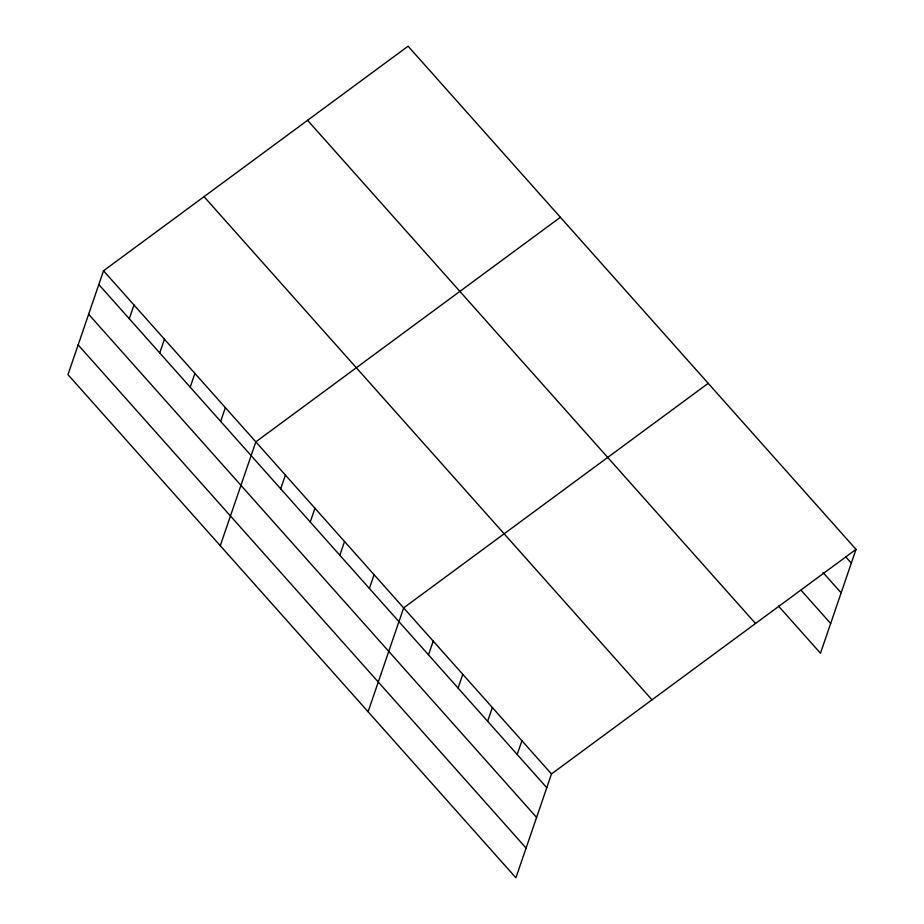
<?xml version="1.0" encoding="UTF-8"?>
<svg xmlns="http://www.w3.org/2000/svg" width="924" height="924" viewBox="0 0 924 924"><rect width="100%" height="100%" fill="white"/><g stroke="black" fill="none" stroke-linecap="round" stroke-linejoin="round"><path stroke-width="1.39" d="M103.523 270.778L67.972 374.624L515.915 877.8L551.478 773.954L856.028 549.376L408.085 46.2L103.523 270.778L551.478 773.954M129.279 318.734L133.98 304.989M159.737 352.956L164.449 339.212M190.205 387.168L194.906 373.423M220.663 421.39L225.364 407.646M220.27 545.703L255.833 441.857L560.383 217.279M280.688 488.808L285.389 475.063M310.245 522.025L314.957 508.281M339.813 555.232L344.525 541.487M369.381 588.438L374.081 574.693M368.099 711.757L403.649 607.9L708.211 383.321M428.505 654.862L433.217 641.117M458.073 688.068L462.774 674.324M487.641 721.274L492.342 707.53M517.197 754.481L521.91 740.736M856.028 549.376L820.477 653.222L778.516 606.086M845.599 556.687L851.327 563.12M823.03 572.499L841.14 592.85M801.096 590.274L830.653 623.481M307.577 120.316L755.532 623.481M204.031 196.673L651.974 699.838M98.822 284.523L546.765 787.698M88.635 314.264L536.59 817.428M78.147 344.895L526.102 848.07"/></g></svg>
